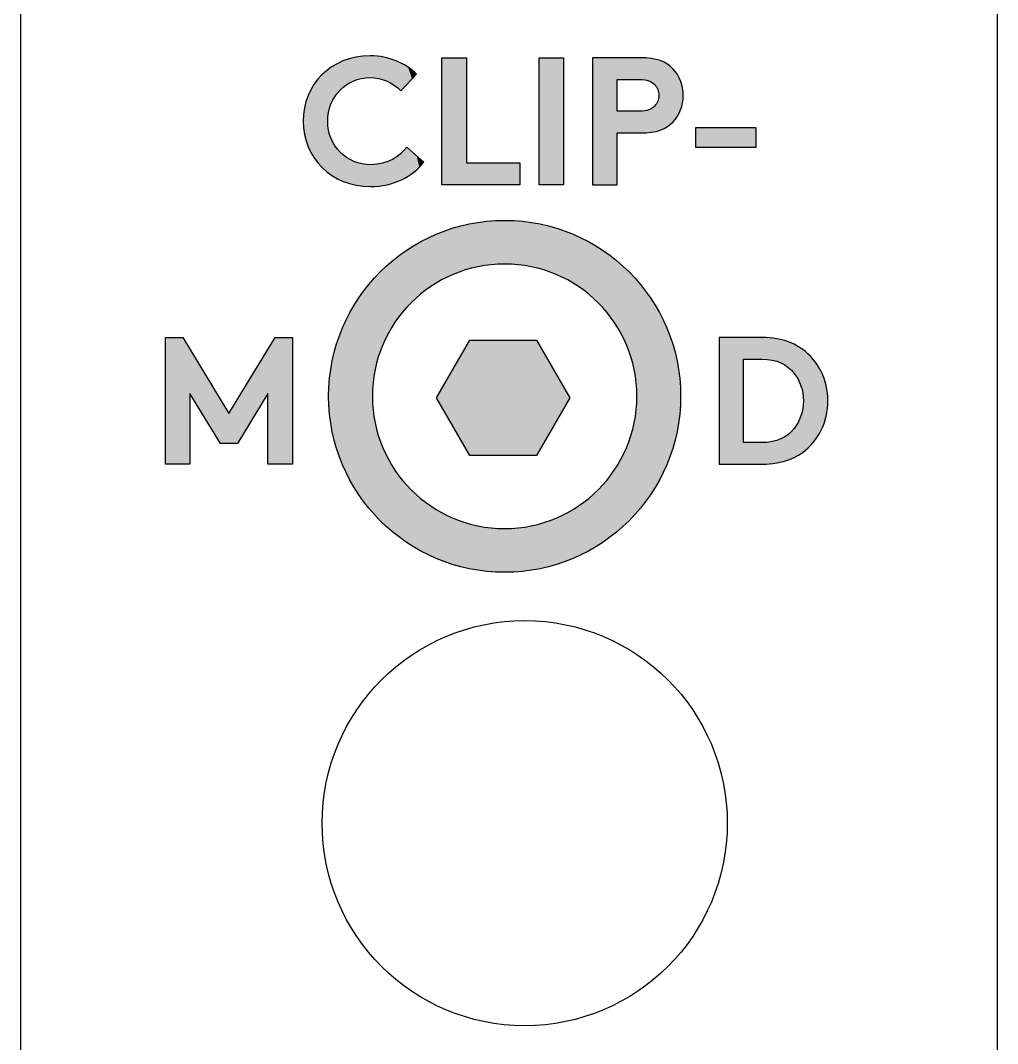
# Model space of a CAD drawing. Extents: x 5 to 21, y -131 to -3.
# Drawn here: x 4.91 to 20.11, y -83.45 to -67.53 of the extents above; entities that cross this region are included whole.
import ezdxf

# ---------------------------------------------------------------- set-up
doc = ezdxf.new("R2010")
doc.units = 0
doc.layers.add('CUT', color=7, linetype='CONTINUOUS')
doc.layers.add('GRAPHICS', color=7, linetype='CONTINUOUS')

# ---------------------------------------------------------------- blocks, each defined once
blk = doc.blocks.new('BLOCK_6')
at = {"layer": 'CUT'}
blk.add_open_spline([(12.751, -83.169), (14.491, -83.169), (15.902, -81.758), (15.902, -80.018), (15.902, -78.278), (14.491, -76.867), (12.751, -76.867), (11.011, -76.867), (9.6, -78.278), (9.6, -80.018), (9.6, -81.758), (11.011, -83.169), (12.751, -83.169)], degree=3, knots=[0, 0, 0, 0, 1, 1, 1, 2, 2, 2, 3, 3, 3, 4, 4, 4, 4], dxfattribs=at)
blk = doc.blocks.new('*U54')
at = {"layer": 'GRAPHICS', "color": 7, "extrusion": (0, 0, -1)}
for points in [[(-7.162, -74.436), (-7.162, -72.462), (-7.43, -74.436)], [(-7.43, -74.436), (-7.162, -72.462), (-7.43, -72.462)], [(-7.43, -74.436), (-7.43, -72.462), (-7.543, -74.436)], [(-7.543, -74.436), (-7.43, -72.462), (-7.543, -72.647)], [(-8.868, -74.436), (-8.868, -72.462), (-9.136, -74.436)], [(-9.136, -74.436), (-8.868, -72.462), (-9.136, -72.462)], [(-8.016, -74.112), (-7.543, -72.647), (-8.016, -73.426)], [(-8.755, -73.336), (-8.281, -73.426), (-8.755, -72.647)], [(-8.755, -74.436), (-8.755, -72.647), (-8.868, -74.436)], [(-8.016, -74.112), (-8.016, -73.426), (-8.149, -74.112)], [(-8.149, -74.112), (-8.016, -73.426), (-8.149, -73.644)], [(-8.149, -74.112), (-8.149, -73.644), (-8.281, -74.112)]]:
    blk.add_solid(points, dxfattribs=at)
at = {"layer": 'GRAPHICS', "color": 7}
for points in [[(8.868, -74.436), (8.755, -72.647), (8.868, -72.462)], [(7.543, -73.336), (7.543, -72.647), (8.016, -74.112)], [(8.281, -74.112), (8.281, -73.426), (8.755, -73.336)], [(8.281, -74.112), (8.149, -73.644), (8.281, -73.426)]]:
    blk.add_solid(points, dxfattribs=at)
blk = doc.blocks.new('BLOCK_17')
at = {"layer": 'GRAPHICS'}
blk.add_lwpolyline([(8.149, -73.644), (8.868, -72.462), (9.136, -72.462), (9.136, -74.436), (8.755, -74.436), (8.755, -73.336), (8.281, -74.112), (8.016, -74.112), (7.543, -73.336), (7.543, -74.436), (7.162, -74.436), (7.162, -72.462), (7.43, -72.462), (8.149, -73.644)], dxfattribs=at)
at = {"layer": 'GRAPHICS', "color": 7}
blk.add_blockref('*U54', (0, 0), dxfattribs=at)
blk = doc.blocks.new('*U55')
at = {"layer": 'GRAPHICS', "color": 7, "extrusion": (0, 0, -1)}
for points in [[(-15.775, -74.436), (-15.775, -72.462), (-16.156, -74.436)], [(-16.156, -74.436), (-15.775, -72.462), (-16.156, -72.462)], [(-16.156, -72.801), (-16.156, -72.462), (-16.395, -72.801)], [(-16.395, -72.801), (-16.156, -72.462), (-16.395, -72.462)], [(-16.395, -72.801), (-16.395, -72.462), (-16.438, -72.801)], [(-16.438, -72.801), (-16.395, -72.462), (-16.438, -72.464)], [(-16.522, -72.804), (-16.438, -72.464), (-16.522, -72.469)], [(-16.6, -72.815), (-16.522, -72.469), (-16.6, -72.474)], [(-16.611, -72.818), (-16.6, -72.474), (-16.611, -72.474)], [(-16.671, -72.834), (-16.611, -72.474), (-16.671, -72.486)], [(-16.737, -72.859), (-16.671, -72.486), (-16.737, -72.499)], [(-16.792, -72.888), (-16.737, -72.499), (-16.792, -72.511)], [(-16.796, -72.89), (-16.792, -72.511), (-16.796, -72.512)], [(-16.85, -72.928), (-16.796, -72.512), (-16.85, -72.533)], [(-16.899, -72.971), (-16.85, -72.533), (-16.899, -72.551)], [(-16.942, -73.021), (-16.899, -72.551), (-16.942, -72.568)], [(-16.945, -73.025), (-16.942, -72.568), (-16.945, -72.569)], [(-17.003, -73.112), (-16.945, -72.569), (-17.003, -72.604)], [(-17.048, -73.216), (-17.003, -72.604), (-17.048, -72.632)], [(-17.075, -73.323), (-17.048, -72.632), (-17.075, -72.648)], [(-17.077, -73.329), (-17.075, -72.648), (-17.077, -72.649)], [(-17.086, -73.449), (-17.077, -72.649), (-17.086, -72.658)], [(-17.086, -74.241), (-17.086, -72.658), (-17.162, -74.177)], [(-17.162, -74.177), (-17.086, -72.658), (-17.162, -72.721)], [(-17.162, -74.177), (-17.162, -72.721), (-17.239, -74.095)], [(-17.239, -74.095), (-17.162, -72.721), (-17.239, -72.803)], [(-17.239, -74.095), (-17.239, -72.803), (-17.306, -74.004)], [(-17.306, -74.004), (-17.239, -72.803), (-17.306, -72.895)], [(-17.306, -74.004), (-17.306, -72.895), (-17.362, -73.905)], [(-17.362, -73.905), (-17.306, -72.895), (-17.362, -72.994)], [(-17.362, -73.905), (-17.362, -72.994), (-17.407, -73.799)], [(-17.407, -73.799), (-17.362, -72.994), (-17.407, -73.1)], [(-17.407, -73.799), (-17.407, -73.1), (-17.44, -73.687)], [(-17.44, -73.687), (-17.407, -73.1), (-17.44, -73.211)], [(-17.44, -73.687), (-17.44, -73.211), (-17.46, -73.57)], [(-17.46, -73.57), (-17.44, -73.211), (-17.46, -73.328)], [(-17.46, -73.57), (-17.46, -73.328), (-17.467, -73.449)], [(-17.048, -74.267), (-17.048, -73.683), (-17.075, -74.25)], [(-17.075, -74.25), (-17.075, -73.575), (-17.077, -74.249)], [(-17.077, -74.249), (-17.077, -73.569), (-17.086, -74.241)], [(-17.003, -74.294), (-17.003, -73.786), (-17.048, -74.267)], [(-16.85, -74.366), (-16.85, -73.971), (-16.899, -74.347)], [(-16.899, -74.347), (-16.899, -73.927), (-16.942, -74.33)], [(-16.942, -74.33), (-16.942, -73.878), (-16.945, -74.329)], [(-16.945, -74.329), (-16.945, -73.874), (-17.003, -74.294)], [(-16.156, -74.436), (-16.156, -74.098), (-16.395, -74.436)], [(-16.395, -74.436), (-16.156, -74.098), (-16.395, -74.098)], [(-16.395, -74.436), (-16.395, -74.098), (-16.438, -74.434)], [(-16.438, -74.434), (-16.395, -74.098), (-16.438, -74.098)], [(-16.438, -74.434), (-16.438, -74.098), (-16.522, -74.429)], [(-16.522, -74.429), (-16.522, -74.094), (-16.6, -74.425)], [(-16.6, -74.425), (-16.6, -74.083), (-16.611, -74.424)], [(-16.611, -74.424), (-16.611, -74.08), (-16.671, -74.412)], [(-16.671, -74.412), (-16.671, -74.065), (-16.737, -74.399)], [(-16.737, -74.399), (-16.737, -74.04), (-16.792, -74.388)], [(-16.792, -74.388), (-16.792, -74.01), (-16.796, -74.386)], [(-16.796, -74.386), (-16.796, -74.008), (-16.85, -74.366)]]:
    blk.add_solid(points, dxfattribs=at)
at = {"layer": 'GRAPHICS', "color": 7}
for points in [[(16.438, -72.801), (16.438, -72.464), (16.522, -72.804)], [(16.522, -72.804), (16.522, -72.469), (16.6, -72.815)], [(16.6, -72.815), (16.6, -72.474), (16.611, -72.818)], [(16.611, -72.818), (16.611, -72.474), (16.671, -72.834)], [(16.671, -72.834), (16.671, -72.486), (16.737, -72.859)], [(16.737, -72.859), (16.737, -72.499), (16.792, -72.888)], [(16.792, -72.888), (16.792, -72.511), (16.796, -72.89)], [(16.796, -72.89), (16.796, -72.512), (16.85, -72.928)], [(16.85, -72.928), (16.85, -72.533), (16.899, -72.971)], [(16.899, -72.971), (16.899, -72.551), (16.942, -73.021)], [(16.942, -73.021), (16.942, -72.568), (16.945, -73.025)], [(16.945, -73.025), (16.945, -72.569), (17.003, -73.112)], [(17.003, -73.112), (17.003, -72.604), (17.048, -73.216)], [(17.048, -73.216), (17.048, -72.632), (17.075, -73.323)], [(17.075, -73.323), (17.075, -72.648), (17.077, -73.329)], [(17.077, -73.329), (17.077, -72.649), (17.086, -73.449)], [(17.086, -74.241), (17.077, -73.569), (17.086, -73.449)], [(17.048, -74.267), (17.003, -73.786), (17.048, -73.683)], [(17.075, -74.25), (17.048, -73.683), (17.075, -73.575)], [(17.077, -74.249), (17.075, -73.575), (17.077, -73.569)], [(17.003, -74.294), (16.945, -73.874), (17.003, -73.786)], [(16.85, -74.366), (16.796, -74.008), (16.85, -73.971)], [(16.899, -74.347), (16.85, -73.971), (16.899, -73.927)], [(16.942, -74.33), (16.899, -73.927), (16.942, -73.878)], [(16.945, -74.329), (16.942, -73.878), (16.945, -73.874)], [(16.522, -74.429), (16.438, -74.098), (16.522, -74.094)], [(16.6, -74.425), (16.522, -74.094), (16.6, -74.083)], [(16.611, -74.424), (16.6, -74.083), (16.611, -74.08)], [(16.671, -74.412), (16.611, -74.08), (16.671, -74.065)], [(16.737, -74.399), (16.671, -74.065), (16.737, -74.04)], [(16.792, -74.388), (16.737, -74.04), (16.792, -74.01)], [(16.796, -74.386), (16.792, -74.01), (16.796, -74.008)]]:
    blk.add_solid(points, dxfattribs=at)
blk = doc.blocks.new('BLOCK_18')
at = {"layer": 'GRAPHICS'}
for points in [[(16.395, -72.462), (16.708, -72.462), (16.914, -72.53), (17.075, -72.648), (17.318, -72.829), (17.467, -73.122), (17.467, -73.449), (17.467, -73.776), (17.318, -74.07), (17.075, -74.25), (16.914, -74.369), (16.708, -74.436), (16.395, -74.436), (16.395, -74.436), (15.775, -74.436), (15.775, -74.436), (15.775, -74.436), (15.775, -72.462), (15.775, -72.462), (15.775, -72.462), (16.395, -72.462), (16.395, -72.462)], [(16.942, -73.021), (16.833, -72.882), (16.672, -72.801), (16.438, -72.801), (16.438, -72.801), (16.156, -72.801), (16.156, -72.801), (16.156, -72.801), (16.156, -74.098), (16.156, -74.098), (16.156, -74.098), (16.438, -74.098), (16.438, -74.098), (16.672, -74.098), (16.833, -74.016), (16.942, -73.878), (17.033, -73.765), (17.086, -73.613), (17.086, -73.449), (17.086, -73.286), (17.033, -73.133), (16.942, -73.021)]]:
    blk.add_open_spline(points, degree=3, knots=[0, 0, 0, 0, 1, 1, 1, 2, 2, 2, 3, 3, 3, 4, 4, 4, 5, 5, 5, 6, 6, 6, 7, 7, 7, 7], dxfattribs=at)
at = {"layer": 'GRAPHICS', "color": 7}
blk.add_blockref('*U55', (0, 0), dxfattribs=at)
blk = doc.blocks.new('*U86')
at = {"layer": 'GRAPHICS', "color": 7}
for points in [[(10.094, -68.471), (10.082, -68.114), (10.094, -68.111)], [(10.125, -68.461), (10.094, -68.111), (10.125, -68.103)], [(10.13, -68.459), (10.125, -68.103), (10.13, -68.103)], [(10.207, -68.435), (10.13, -68.103), (10.207, -68.092)], [(10.222, -68.434), (10.207, -68.092), (10.222, -68.09)], [(10.233, -68.433), (10.222, -68.09), (10.233, -68.088)], [(10.239, -68.432), (10.233, -68.088), (10.239, -68.088)], [(10.343, -68.421), (10.239, -68.088), (10.343, -68.083)], [(10.343, -68.421), (10.343, -68.083), (10.346, -68.422)], [(10.346, -68.422), (10.343, -68.083), (10.346, -68.083)], [(10.346, -68.422), (10.346, -68.083), (10.352, -68.422)], [(10.352, -68.422), (10.352, -68.083), (10.36, -68.423)], [(10.36, -68.423), (10.36, -68.084), (10.453, -68.433)], [(10.453, -68.433), (10.453, -68.088), (10.454, -68.433)], [(10.454, -68.433), (10.454, -68.088), (10.484, -68.437)], [(10.484, -68.437), (10.484, -68.092), (10.484, -68.437)], [(10.484, -68.437), (10.484, -68.092), (10.54, -68.455)], [(10.54, -68.455), (10.54, -68.1), (10.558, -68.461)], [(10.558, -68.461), (10.558, -68.103), (10.609, -68.478)], [(9.736, -68.834), (9.699, -68.289), (9.736, -68.263)], [(9.738, -68.831), (9.736, -68.263), (9.738, -68.261)], [(9.747, -68.814), (9.738, -68.261), (9.747, -68.255)], [(9.75, -68.806), (9.747, -68.255), (9.75, -68.253)], [(9.795, -68.719), (9.75, -68.253), (9.795, -68.226)], [(9.799, -68.714), (9.795, -68.226), (9.799, -68.224)], [(9.832, -68.672), (9.799, -68.224), (9.832, -68.204)], [(9.837, -68.667), (9.832, -68.204), (9.837, -68.202)], [(9.874, -68.619), (9.837, -68.202), (9.874, -68.185)], [(9.88, -68.614), (9.874, -68.185), (9.88, -68.182)], [(9.924, -68.576), (9.88, -68.182), (9.924, -68.162)], [(9.929, -68.572), (9.924, -68.162), (9.929, -68.16)], [(9.97, -68.537), (9.929, -68.16), (9.97, -68.146)], [(9.98, -68.532), (9.97, -68.146), (9.98, -68.143)], [(10.022, -68.508), (9.98, -68.143), (10.022, -68.128)], [(10.027, -68.505), (10.022, -68.128), (10.027, -68.127)], [(10.082, -68.475), (10.027, -68.127), (10.082, -68.114)], [(10.609, -68.478), (10.609, -68.115), (10.612, -68.479)], [(10.612, -68.479), (10.612, -68.116), (10.619, -68.483)], [(10.619, -68.483), (10.619, -68.118), (10.657, -68.504)], [(10.657, -68.504), (10.657, -68.127), (10.692, -68.524)], [(10.692, -68.524), (10.692, -68.139), (10.725, -68.543)], [(10.725, -68.543), (10.725, -68.151), (10.727, -68.544)], [(10.727, -68.544), (10.727, -68.151), (10.751, -68.564)], [(10.751, -68.564), (10.751, -68.159), (10.759, -68.571)], [(10.759, -68.571), (10.759, -68.163), (10.819, -68.621)], [(10.819, -68.621), (10.819, -68.191), (10.823, -68.625)], [(9.595, -69.816), (9.532, -68.447), (9.595, -68.378)], [(9.598, -69.819), (9.595, -68.378), (9.598, -68.376)], [(9.595, -69.816), (9.595, -68.378), (9.598, -69.819)], [(9.667, -69.881), (9.598, -68.376), (9.667, -68.313)], [(9.598, -69.819), (9.598, -68.376), (9.667, -69.881)], [(9.671, -69.884), (9.667, -68.313), (9.671, -68.31)], [(9.667, -69.881), (9.667, -68.313), (9.671, -69.884)], [(9.686, -69.895), (9.671, -68.31), (9.686, -68.299)], [(9.671, -69.884), (9.671, -68.31), (9.686, -69.895)], [(9.699, -68.962), (9.686, -68.299), (9.699, -68.29)], [(9.699, -68.96), (9.699, -68.29), (9.699, -68.289)], [(9.472, -69.666), (9.424, -68.609), (9.472, -68.528)], [(9.474, -69.669), (9.472, -68.528), (9.474, -68.526)], [(9.472, -69.666), (9.472, -68.528), (9.474, -69.669)], [(9.53, -69.744), (9.474, -68.526), (9.53, -68.45)], [(9.474, -69.669), (9.474, -68.526), (9.53, -69.744)], [(9.532, -69.747), (9.53, -68.45), (9.532, -68.447)], [(9.53, -69.744), (9.53, -68.45), (9.532, -69.747)], [(9.532, -69.747), (9.532, -68.447), (9.595, -69.816)], [(9.381, -69.494), (9.349, -68.793), (9.381, -68.701)], [(9.382, -69.496), (9.381, -68.701), (9.382, -68.699)], [(9.381, -69.494), (9.381, -68.701), (9.382, -69.496)], [(9.423, -69.582), (9.382, -68.699), (9.423, -68.612)], [(9.382, -69.496), (9.382, -68.699), (9.423, -69.582)], [(9.424, -69.585), (9.423, -68.612), (9.424, -68.609)], [(9.423, -69.582), (9.423, -68.612), (9.424, -69.585)], [(9.424, -69.585), (9.424, -68.609), (9.472, -69.666)], [(9.325, -69.303), (9.31, -68.993), (9.325, -68.892)], [(9.349, -69.401), (9.325, -68.891), (9.349, -68.794)], [(9.325, -69.305), (9.325, -68.892), (9.325, -68.891)], [(9.325, -69.305), (9.325, -68.891), (9.349, -69.401)], [(9.325, -69.303), (9.325, -68.892), (9.325, -69.305)], [(9.349, -69.403), (9.349, -68.794), (9.349, -68.793)], [(9.349, -69.403), (9.349, -68.793), (9.381, -69.494)], [(9.349, -69.401), (9.349, -68.794), (9.349, -69.403)], [(9.31, -69.202), (9.305, -69.098), (9.31, -68.994)], [(9.31, -69.203), (9.31, -68.994), (9.31, -68.993)], [(9.31, -69.203), (9.31, -68.993), (9.325, -69.303)], [(9.31, -69.202), (9.31, -68.994), (9.31, -69.203)], [(9.686, -69.895), (9.686, -69.098), (9.699, -69.905)], [(9.699, -69.905), (9.699, -69.232), (9.699, -69.905)], [(9.699, -69.905), (9.699, -69.238), (9.736, -69.932)], [(9.736, -69.932), (9.736, -69.36), (9.738, -69.933)], [(9.738, -69.933), (9.738, -69.366), (9.747, -69.939)], [(9.747, -69.939), (9.747, -69.382), (9.75, -69.942)], [(9.75, -69.942), (9.75, -69.39), (9.795, -69.968)], [(9.795, -69.968), (9.795, -69.474), (9.799, -69.971)], [(9.799, -69.971), (9.799, -69.481), (9.832, -69.99)], [(9.832, -69.99), (9.832, -69.522), (9.837, -69.993)], [(9.837, -69.993), (9.837, -69.527), (9.874, -70.01)], [(10.919, -69.963), (10.839, -69.586), (10.919, -69.502)], [(9.874, -70.01), (9.874, -69.573), (9.88, -70.013)], [(9.88, -70.013), (9.88, -69.581), (9.924, -70.033)], [(9.924, -70.033), (9.924, -69.617), (9.929, -70.035)], [(9.929, -70.035), (9.929, -69.621), (9.97, -70.049)], [(9.97, -70.049), (9.97, -69.655), (9.98, -70.052)], [(9.98, -70.052), (9.98, -69.662), (10.022, -70.067)], [(10.022, -70.067), (10.022, -69.685), (10.027, -70.069)], [(10.027, -70.069), (10.027, -69.688), (10.082, -70.082)], [(10.692, -70.063), (10.657, -69.711), (10.692, -69.695)], [(10.725, -70.053), (10.692, -69.695), (10.725, -69.675)], [(10.727, -70.053), (10.725, -69.675), (10.727, -69.674)], [(10.751, -70.043), (10.727, -69.674), (10.751, -69.659)], [(10.759, -70.04), (10.751, -69.659), (10.759, -69.654)], [(10.819, -70.016), (10.759, -69.654), (10.819, -69.608)], [(10.823, -70.014), (10.819, -69.608), (10.823, -69.603)], [(10.836, -70.008), (10.823, -69.603), (10.836, -69.589)], [(10.839, -70.007), (10.836, -69.589), (10.839, -69.586)], [(10.082, -70.082), (10.082, -69.717), (10.094, -70.085)], [(10.094, -70.085), (10.094, -69.724), (10.125, -70.092)], [(10.125, -70.092), (10.125, -69.733), (10.13, -70.094)], [(10.13, -70.094), (10.13, -69.734), (10.207, -70.104)], [(10.207, -70.104), (10.207, -69.758), (10.222, -70.106)], [(10.222, -70.106), (10.222, -69.762), (10.233, -70.108)], [(10.233, -70.108), (10.233, -69.763), (10.239, -70.109)], [(10.239, -70.109), (10.239, -69.764), (10.343, -70.114)], [(10.343, -70.114), (10.343, -69.774), (10.346, -70.114)], [(10.346, -70.114), (10.346, -69.774), (10.352, -70.114)], [(10.453, -70.108), (10.36, -69.775), (10.453, -69.77)], [(10.454, -70.108), (10.453, -69.77), (10.454, -69.77)], [(10.484, -70.107), (10.454, -69.77), (10.484, -69.764)], [(10.54, -70.098), (10.484, -69.764), (10.54, -69.754)], [(10.484, -70.107), (10.484, -69.764), (10.484, -69.764)], [(10.558, -70.095), (10.54, -69.754), (10.558, -69.748)], [(10.609, -70.086), (10.558, -69.748), (10.609, -69.732)], [(10.612, -70.085), (10.609, -69.732), (10.612, -69.731)], [(10.619, -70.083), (10.612, -69.731), (10.619, -69.728)], [(10.657, -70.073), (10.619, -69.728), (10.657, -69.711)]]:
    blk.add_solid(points, dxfattribs=at)
at = {"layer": 'GRAPHICS', "color": 7, "extrusion": (0, 0, -1)}
for points in [[(-10.094, -68.471), (-10.094, -68.111), (-10.125, -68.461)], [(-10.125, -68.461), (-10.125, -68.103), (-10.13, -68.459)], [(-10.13, -68.459), (-10.13, -68.103), (-10.207, -68.435)], [(-10.207, -68.435), (-10.207, -68.092), (-10.222, -68.434)], [(-10.222, -68.434), (-10.222, -68.09), (-10.233, -68.433)], [(-10.233, -68.433), (-10.233, -68.088), (-10.239, -68.432)], [(-10.239, -68.432), (-10.239, -68.088), (-10.343, -68.421)], [(-10.352, -68.422), (-10.346, -68.083), (-10.352, -68.083)], [(-10.36, -68.423), (-10.352, -68.083), (-10.36, -68.084)], [(-10.453, -68.433), (-10.36, -68.084), (-10.453, -68.088)], [(-10.454, -68.433), (-10.453, -68.088), (-10.454, -68.088)], [(-10.484, -68.437), (-10.454, -68.088), (-10.484, -68.092)], [(-10.484, -68.437), (-10.484, -68.092), (-10.484, -68.092)], [(-10.54, -68.455), (-10.484, -68.092), (-10.54, -68.1)], [(-10.558, -68.461), (-10.54, -68.1), (-10.558, -68.103)], [(-10.609, -68.478), (-10.558, -68.103), (-10.609, -68.115)], [(-9.736, -68.834), (-9.736, -68.263), (-9.738, -68.831)], [(-9.738, -68.831), (-9.738, -68.261), (-9.747, -68.814)], [(-9.747, -68.814), (-9.747, -68.255), (-9.75, -68.806)], [(-9.75, -68.806), (-9.75, -68.253), (-9.795, -68.719)], [(-9.795, -68.719), (-9.795, -68.226), (-9.799, -68.714)], [(-9.799, -68.714), (-9.799, -68.224), (-9.832, -68.672)], [(-9.832, -68.672), (-9.832, -68.204), (-9.837, -68.667)], [(-9.837, -68.667), (-9.837, -68.202), (-9.874, -68.619)], [(-9.874, -68.619), (-9.874, -68.185), (-9.88, -68.614)], [(-9.88, -68.614), (-9.88, -68.182), (-9.924, -68.576)], [(-9.924, -68.576), (-9.924, -68.162), (-9.929, -68.572)], [(-9.929, -68.572), (-9.929, -68.16), (-9.97, -68.537)], [(-9.97, -68.537), (-9.97, -68.146), (-9.98, -68.532)], [(-9.98, -68.532), (-9.98, -68.143), (-10.022, -68.508)], [(-10.022, -68.508), (-10.022, -68.128), (-10.027, -68.505)], [(-10.027, -68.505), (-10.027, -68.127), (-10.082, -68.475)], [(-10.082, -68.475), (-10.082, -68.114), (-10.094, -68.471)], [(-10.612, -68.479), (-10.609, -68.115), (-10.612, -68.116)], [(-10.619, -68.483), (-10.612, -68.116), (-10.619, -68.118)], [(-10.657, -68.504), (-10.619, -68.118), (-10.657, -68.127)], [(-10.692, -68.524), (-10.657, -68.127), (-10.692, -68.139)], [(-10.725, -68.543), (-10.692, -68.139), (-10.725, -68.151)], [(-10.727, -68.544), (-10.725, -68.151), (-10.727, -68.151)], [(-10.751, -68.564), (-10.727, -68.151), (-10.751, -68.159)], [(-10.759, -68.571), (-10.751, -68.159), (-10.759, -68.163)], [(-10.819, -68.621), (-10.759, -68.163), (-10.819, -68.191)], [(-10.823, -68.625), (-10.819, -68.191), (-10.823, -68.193)], [(-10.823, -68.625), (-10.823, -68.193), (-10.836, -68.61)], [(-10.836, -68.61), (-10.823, -68.193), (-10.836, -68.199)], [(-10.836, -68.61), (-10.836, -68.199), (-10.839, -68.607)], [(-10.839, -68.607), (-10.836, -68.199), (-10.839, -68.2)], [(-10.839, -68.607), (-10.839, -68.2), (-10.919, -68.523)], [(-10.919, -68.523), (-10.839, -68.2), (-10.919, -68.247)], [(-10.919, -68.523), (-10.919, -68.247), (-10.922, -68.52)], [(-10.922, -68.52), (-10.919, -68.247), (-10.922, -68.248)], [(-10.922, -68.52), (-10.922, -68.248), (-10.937, -68.504)], [(-10.937, -68.504), (-10.922, -68.248), (-10.937, -68.259)], [(-10.937, -68.504), (-10.937, -68.259), (-10.998, -68.439)], [(-10.998, -68.439), (-10.937, -68.259), (-10.998, -68.303)], [(-9.686, -69.098), (-9.686, -68.299), (-9.699, -68.962)], [(-9.699, -68.96), (-9.699, -68.289), (-9.736, -68.834)], [(-9.699, -68.962), (-9.699, -68.29), (-9.699, -68.96)], [(-10.998, -68.439), (-10.998, -68.303), (-11.028, -68.407)], [(-11.028, -68.407), (-10.998, -68.303), (-11.028, -68.33)], [(-11.028, -68.407), (-11.028, -68.33), (-11.068, -68.365)], [(-9.699, -69.905), (-9.686, -69.098), (-9.699, -69.232)], [(-9.699, -69.905), (-9.699, -69.232), (-9.699, -69.238)], [(-9.736, -69.932), (-9.699, -69.238), (-9.736, -69.36)], [(-9.738, -69.933), (-9.736, -69.36), (-9.738, -69.366)], [(-9.747, -69.939), (-9.738, -69.366), (-9.747, -69.382)], [(-9.75, -69.942), (-9.747, -69.382), (-9.75, -69.39)], [(-9.795, -69.968), (-9.75, -69.39), (-9.795, -69.474)], [(-9.799, -69.971), (-9.795, -69.474), (-9.799, -69.481)], [(-9.832, -69.99), (-9.799, -69.481), (-9.832, -69.522)], [(-9.837, -69.993), (-9.832, -69.522), (-9.837, -69.527)], [(-9.874, -70.01), (-9.837, -69.527), (-9.874, -69.573)], [(-10.919, -69.963), (-10.919, -69.502), (-10.922, -69.962)], [(-10.922, -69.962), (-10.919, -69.502), (-10.922, -69.504)], [(-10.922, -69.962), (-10.922, -69.504), (-10.937, -69.953)], [(-10.937, -69.953), (-10.922, -69.504), (-10.937, -69.518)], [(-10.937, -69.953), (-10.937, -69.518), (-10.998, -69.91)], [(-10.998, -69.91), (-10.937, -69.518), (-10.998, -69.573)], [(-9.88, -70.013), (-9.874, -69.573), (-9.88, -69.581)], [(-9.924, -70.033), (-9.88, -69.581), (-9.924, -69.617)], [(-9.929, -70.035), (-9.924, -69.617), (-9.929, -69.621)], [(-9.97, -70.049), (-9.929, -69.621), (-9.97, -69.655)], [(-9.98, -70.052), (-9.97, -69.655), (-9.98, -69.662)], [(-10.022, -70.067), (-9.98, -69.662), (-10.022, -69.685)], [(-10.027, -70.069), (-10.022, -69.685), (-10.027, -69.688)], [(-10.082, -70.082), (-10.027, -69.688), (-10.082, -69.717)], [(-10.692, -70.063), (-10.692, -69.695), (-10.725, -70.053)], [(-10.725, -70.053), (-10.725, -69.675), (-10.727, -70.053)], [(-10.727, -70.053), (-10.727, -69.674), (-10.751, -70.043)], [(-10.751, -70.043), (-10.751, -69.659), (-10.759, -70.04)], [(-10.759, -70.04), (-10.759, -69.654), (-10.819, -70.016)], [(-10.819, -70.016), (-10.819, -69.608), (-10.823, -70.014)], [(-10.823, -70.014), (-10.823, -69.603), (-10.836, -70.008)], [(-10.836, -70.008), (-10.836, -69.589), (-10.839, -70.007)], [(-10.839, -70.007), (-10.839, -69.586), (-10.919, -69.963)], [(-10.998, -69.91), (-10.998, -69.573), (-11.028, -69.889)], [(-11.028, -69.889), (-10.998, -69.573), (-11.028, -69.6)], [(-11.028, -69.889), (-11.028, -69.6), (-11.068, -69.853)], [(-11.068, -69.853), (-11.028, -69.6), (-11.068, -69.635)], [(-11.068, -69.853), (-11.068, -69.635), (-11.11, -69.816)], [(-11.11, -69.816), (-11.068, -69.635), (-11.11, -69.672)], [(-11.11, -69.816), (-11.11, -69.672), (-11.181, -69.736)], [(-10.094, -70.085), (-10.082, -69.717), (-10.094, -69.724)], [(-10.125, -70.092), (-10.094, -69.724), (-10.125, -69.733)], [(-10.13, -70.094), (-10.125, -69.733), (-10.13, -69.734)], [(-10.207, -70.104), (-10.13, -69.734), (-10.207, -69.758)], [(-10.222, -70.106), (-10.207, -69.758), (-10.222, -69.762)], [(-10.233, -70.108), (-10.222, -69.762), (-10.233, -69.763)], [(-10.239, -70.109), (-10.233, -69.763), (-10.239, -69.764)], [(-10.343, -70.114), (-10.239, -69.764), (-10.343, -69.774)], [(-10.346, -70.114), (-10.343, -69.774), (-10.346, -69.774)], [(-10.352, -70.114), (-10.346, -69.774), (-10.352, -69.775)], [(-10.352, -70.114), (-10.352, -69.775), (-10.36, -70.113)], [(-10.36, -70.113), (-10.352, -69.775), (-10.36, -69.775)], [(-10.36, -70.113), (-10.36, -69.775), (-10.453, -70.108)], [(-10.453, -70.108), (-10.453, -69.77), (-10.454, -70.108)], [(-10.454, -70.108), (-10.454, -69.77), (-10.484, -70.107)], [(-10.484, -70.107), (-10.484, -69.764), (-10.484, -70.107)], [(-10.484, -70.107), (-10.484, -69.764), (-10.54, -70.098)], [(-10.54, -70.098), (-10.54, -69.754), (-10.558, -70.095)], [(-10.558, -70.095), (-10.558, -69.748), (-10.609, -70.086)], [(-10.609, -70.086), (-10.609, -69.732), (-10.612, -70.085)], [(-10.612, -70.085), (-10.612, -69.731), (-10.619, -70.083)], [(-10.619, -70.083), (-10.619, -69.728), (-10.657, -70.073)], [(-10.657, -70.073), (-10.657, -69.711), (-10.692, -70.063)]]:
    blk.add_solid(points, dxfattribs=at)
blk = doc.blocks.new('*U87')
at = {"layer": 'GRAPHICS', "color": 7, "extrusion": (0, 0, -1)}
for points in [[(-11.464, -70.086), (-11.464, -68.111), (-11.845, -70.086)], [(-11.845, -70.086), (-11.464, -68.111), (-11.845, -68.111)]]:
    blk.add_solid(points, dxfattribs=at)
at = {"layer": 'GRAPHICS', "color": 7}
for points in [[(11.845, -70.086), (11.845, -69.747), (12.677, -70.086)], [(12.677, -70.086), (11.845, -69.747), (12.677, -69.747)]]:
    blk.add_solid(points, dxfattribs=at)
blk = doc.blocks.new('*U88')
at = {"layer": 'GRAPHICS', "color": 7, "extrusion": (0, 0, -1)}
for points in [[(-12.974, -70.086), (-12.974, -68.111), (-13.355, -70.086)], [(-13.355, -70.086), (-12.974, -68.111), (-13.355, -68.111)]]:
    blk.add_solid(points, dxfattribs=at)
blk = doc.blocks.new('*U89')
at = {"layer": 'GRAPHICS', "color": 7, "extrusion": (0, 0, -1)}
for points in [[(-13.806, -70.086), (-13.806, -68.111), (-14.187, -70.086)], [(-14.187, -70.086), (-13.806, -68.111), (-14.187, -68.111)], [(-14.548, -68.45), (-14.531, -68.111), (-14.548, -68.111)], [(-14.577, -68.451), (-14.548, -68.111), (-14.577, -68.113)], [(-14.617, -68.455), (-14.577, -68.113), (-14.617, -68.116)], [(-14.652, -68.462), (-14.617, -68.116), (-14.652, -68.118)], [(-14.683, -68.471), (-14.652, -68.118), (-14.683, -68.12)], [(-14.71, -68.483), (-14.683, -68.12), (-14.71, -68.122)], [(-14.72, -68.489), (-14.71, -68.122), (-14.72, -68.123)], [(-14.72, -68.489), (-14.72, -68.123), (-14.72, -68.123)], [(-14.733, -68.496), (-14.72, -68.123), (-14.733, -68.126)], [(-14.753, -68.511), (-14.733, -68.126), (-14.753, -68.131)], [(-14.771, -68.529), (-14.753, -68.131), (-14.771, -68.135)], [(-14.799, -68.565), (-14.771, -68.135), (-14.799, -68.142)], [(-14.819, -68.606), (-14.799, -68.142), (-14.819, -68.147)], [(-14.832, -68.65), (-14.819, -68.147), (-14.832, -68.15)], [(-14.836, -68.698), (-14.832, -68.15), (-14.836, -68.151)], [(-14.836, -69.242), (-14.836, -68.151), (-14.859, -69.237)], [(-14.859, -69.237), (-14.836, -68.151), (-14.859, -68.157)], [(-14.859, -69.237), (-14.859, -68.157), (-14.86, -69.237)], [(-14.86, -69.237), (-14.859, -68.157), (-14.86, -68.157)], [(-14.86, -69.237), (-14.86, -68.157), (-14.971, -69.182)], [(-14.971, -69.182), (-14.86, -68.157), (-14.971, -68.212)], [(-14.971, -69.182), (-14.971, -68.212), (-14.972, -69.182)], [(-14.972, -69.182), (-14.971, -68.212), (-14.972, -68.213)], [(-14.972, -69.182), (-14.972, -68.213), (-15.062, -69.107)], [(-15.062, -69.107), (-14.972, -68.213), (-15.062, -68.289)], [(-15.062, -69.107), (-15.062, -68.289), (-15.128, -69.022)], [(-15.128, -69.022), (-15.062, -68.289), (-15.128, -68.374)], [(-15.128, -69.022), (-15.128, -68.374), (-15.176, -68.922)], [(-15.176, -68.922), (-15.128, -68.374), (-15.176, -68.473)], [(-15.176, -68.922), (-15.176, -68.473), (-15.206, -68.813)], [(-15.206, -68.813), (-15.176, -68.473), (-15.206, -68.583)], [(-15.206, -68.813), (-15.206, -68.583), (-15.217, -68.698)], [(-14.832, -69.243), (-14.832, -68.745), (-14.836, -69.242)], [(-14.72, -69.27), (-14.72, -68.904), (-14.72, -69.27)], [(-14.72, -69.27), (-14.72, -68.904), (-14.733, -69.267)], [(-14.733, -69.267), (-14.733, -68.897), (-14.753, -69.262)], [(-14.753, -69.262), (-14.753, -68.881), (-14.771, -69.258)], [(-14.771, -69.258), (-14.771, -68.864), (-14.799, -69.251)], [(-14.799, -69.251), (-14.799, -68.828), (-14.819, -69.246)], [(-14.819, -69.246), (-14.819, -68.789), (-14.832, -69.243)], [(-14.531, -69.282), (-14.531, -68.943), (-14.548, -69.282)], [(-14.548, -69.282), (-14.548, -68.943), (-14.577, -69.28)], [(-14.577, -69.28), (-14.577, -68.942), (-14.617, -69.277)], [(-14.617, -69.277), (-14.617, -68.938), (-14.652, -69.275)], [(-14.652, -69.275), (-14.652, -68.931), (-14.683, -69.273)], [(-14.683, -69.273), (-14.683, -68.922), (-14.71, -69.271)], [(-14.71, -69.271), (-14.71, -68.91), (-14.72, -69.27)]]:
    blk.add_solid(points, dxfattribs=at)
at = {"layer": 'GRAPHICS', "color": 7}
for points in [[(14.187, -68.45), (14.187, -68.111), (14.531, -68.45)], [(14.531, -68.45), (14.187, -68.111), (14.531, -68.111)], [(14.531, -68.45), (14.531, -68.111), (14.548, -68.45)], [(14.548, -68.45), (14.548, -68.111), (14.577, -68.451)], [(14.577, -68.451), (14.577, -68.113), (14.617, -68.455)], [(14.617, -68.455), (14.617, -68.116), (14.652, -68.462)], [(14.652, -68.462), (14.652, -68.118), (14.683, -68.471)], [(14.683, -68.471), (14.683, -68.12), (14.71, -68.483)], [(14.71, -68.483), (14.71, -68.122), (14.72, -68.489)], [(14.72, -68.489), (14.72, -68.123), (14.72, -68.489)], [(14.72, -68.489), (14.72, -68.123), (14.733, -68.496)], [(14.733, -68.496), (14.733, -68.126), (14.753, -68.511)], [(14.753, -68.511), (14.753, -68.131), (14.771, -68.529)], [(14.771, -68.529), (14.771, -68.135), (14.799, -68.565)], [(14.799, -68.565), (14.799, -68.142), (14.819, -68.606)], [(14.819, -68.606), (14.819, -68.147), (14.832, -68.65)], [(14.832, -68.65), (14.832, -68.15), (14.836, -68.698)], [(14.832, -69.243), (14.819, -68.789), (14.832, -68.745)], [(14.836, -69.242), (14.832, -68.745), (14.836, -68.698)], [(14.72, -69.27), (14.71, -68.91), (14.72, -68.904)], [(14.733, -69.267), (14.72, -68.904), (14.733, -68.897)], [(14.72, -69.27), (14.72, -68.904), (14.72, -68.904)], [(14.753, -69.262), (14.733, -68.897), (14.753, -68.881)], [(14.771, -69.258), (14.753, -68.881), (14.771, -68.864)], [(14.799, -69.251), (14.771, -68.864), (14.799, -68.828)], [(14.819, -69.246), (14.799, -68.828), (14.819, -68.789)], [(14.187, -69.282), (14.187, -68.943), (14.531, -69.282)], [(14.531, -69.282), (14.187, -68.943), (14.531, -68.943)], [(14.548, -69.282), (14.531, -68.943), (14.548, -68.943)], [(14.577, -69.28), (14.548, -68.943), (14.577, -68.942)], [(14.617, -69.277), (14.577, -68.942), (14.617, -68.938)], [(14.652, -69.275), (14.617, -68.938), (14.652, -68.931)], [(14.683, -69.273), (14.652, -68.931), (14.683, -68.922)], [(14.71, -69.271), (14.683, -68.922), (14.71, -68.91)]]:
    blk.add_solid(points, dxfattribs=at)
blk = doc.blocks.new('*U90')
at = {"layer": 'GRAPHICS', "color": 7}
for points in [[(15.415, -69.507), (15.415, -69.197), (16.346, -69.507)], [(16.346, -69.507), (15.415, -69.197), (16.346, -69.197)]]:
    blk.add_solid(points, dxfattribs=at)
blk = doc.blocks.new('BLOCK_26')
at = {"layer": 'GRAPHICS'}
for points in [[(11.464, -68.111), (11.845, -68.111), (11.845, -69.747), (12.677, -69.747), (12.677, -70.086), (11.464, -70.086), (11.464, -68.111)], [(12.974, -68.111), (13.355, -68.111), (13.355, -70.086), (12.974, -70.086), (12.974, -68.111)], [(16.346, -69.197), (16.346, -69.507), (15.415, -69.507), (15.415, -69.197), (16.346, -69.197)]]:
    blk.add_lwpolyline(points, dxfattribs=at)
for points, knots in [([(9.686, -69.098), (9.686, -69.482), (9.979, -69.775), (10.36, -69.775), (10.617, -69.775), (10.803, -69.651), (10.919, -69.502), (10.919, -69.502), (11.181, -69.736), (11.181, -69.736), (11.006, -69.959), (10.713, -70.114), (10.352, -70.114), (9.737, -70.114), (9.305, -69.665), (9.305, -69.098), (9.305, -68.531), (9.731, -68.083), (10.346, -68.083), (10.639, -68.083), (10.89, -68.193), (11.068, -68.365), (11.068, -68.365), (10.823, -68.625), (10.823, -68.625), (10.704, -68.506), (10.538, -68.421), (10.343, -68.421), (9.968, -68.421), (9.686, -68.723), (9.686, -69.098)], [0, 0, 0, 0, 1, 1, 1, 2, 2, 2, 3, 3, 3, 4, 4, 4, 5, 5, 5, 6, 6, 6, 7, 7, 7, 8, 8, 8, 9, 9, 9, 10, 10, 10, 10]), ([(14.187, -69.282), (14.187, -69.282), (14.187, -70.086), (14.187, -70.086), (14.187, -70.086), (13.806, -70.086), (13.806, -70.086), (13.806, -70.086), (13.806, -68.111), (13.806, -68.111), (13.806, -68.111), (14.548, -68.111), (14.548, -68.111), (14.802, -68.111), (14.952, -68.173), (15.062, -68.289), (15.16, -68.39), (15.217, -68.543), (15.217, -68.698), (15.217, -68.853), (15.16, -69.005), (15.062, -69.107), (14.954, -69.22), (14.802, -69.282), (14.548, -69.282), (14.548, -69.282), (14.187, -69.282), (14.187, -69.282)], [0, 0, 0, 0, 1, 1, 1, 2, 2, 2, 3, 3, 3, 4, 4, 4, 5, 5, 5, 6, 6, 6, 7, 7, 7, 8, 8, 8, 9, 9, 9, 9]), ([(14.531, -68.943), (14.661, -68.943), (14.726, -68.912), (14.771, -68.864), (14.813, -68.819), (14.836, -68.763), (14.836, -68.698), (14.836, -68.633), (14.813, -68.574), (14.771, -68.529), (14.726, -68.481), (14.661, -68.45), (14.531, -68.45), (14.531, -68.45), (14.187, -68.45), (14.187, -68.45), (14.187, -68.45), (14.187, -68.943), (14.187, -68.943), (14.187, -68.943), (14.531, -68.943), (14.531, -68.943)], [0, 0, 0, 0, 1, 1, 1, 2, 2, 2, 3, 3, 3, 4, 4, 4, 5, 5, 5, 6, 6, 6, 7, 7, 7, 7])]:
    blk.add_open_spline(points, degree=3, knots=knots, dxfattribs=at)
at = {"layer": 'GRAPHICS', "color": 7}
for name in ['*U86', '*U87', '*U88', '*U89', '*U90']:
    blk.add_blockref(name, (0, 0), dxfattribs=at)
blk = doc.blocks.new('*U101')
at = {"layer": 'GRAPHICS', "color": 7}
for points in [[(12.159, -71.342), (12.024, -70.675), (12.159, -70.655)], [(12.228, -71.331), (12.159, -70.655), (12.228, -70.651)], [(12.439, -71.32), (12.228, -70.651), (12.439, -70.641)], [(12.439, -71.32), (12.439, -70.641), (12.649, -71.331)], [(12.649, -71.331), (12.649, -70.651), (12.649, -71.331)], [(12.649, -71.331), (12.649, -70.651), (12.719, -71.342)], [(12.719, -71.342), (12.719, -70.655), (12.719, -71.342)], [(12.719, -71.342), (12.719, -70.655), (12.853, -71.362)], [(11.625, -71.488), (11.458, -70.825), (11.625, -70.764)], [(11.638, -71.482), (11.625, -70.764), (11.638, -70.76)], [(11.827, -71.413), (11.638, -70.76), (11.827, -70.712)], [(11.887, -71.397), (11.827, -70.712), (11.887, -70.696)], [(12.024, -71.362), (11.887, -70.696), (12.024, -70.675)], [(12.853, -71.362), (12.853, -70.675), (12.853, -71.362)], [(12.853, -71.362), (12.853, -70.675), (12.991, -71.397)], [(12.991, -71.397), (12.991, -70.696), (12.991, -71.397)], [(12.991, -71.397), (12.991, -70.696), (13.051, -71.413)], [(13.051, -71.413), (13.051, -70.712), (13.051, -71.413)], [(13.051, -71.413), (13.051, -70.712), (13.24, -71.482)], [(13.24, -71.482), (13.24, -70.76), (13.24, -71.482)], [(13.24, -71.482), (13.24, -70.76), (13.253, -71.488)], [(13.253, -71.488), (13.253, -70.764), (13.253, -71.488)], [(13.253, -71.488), (13.253, -70.764), (13.42, -71.569)], [(11.13, -71.79), (10.984, -71.062), (11.13, -70.974)], [(11.134, -71.787), (11.13, -70.974), (11.134, -70.971)], [(11.288, -71.672), (11.134, -70.971), (11.288, -70.897)], [(11.373, -71.62), (11.288, -70.897), (11.373, -70.856)], [(11.458, -71.569), (11.373, -70.856), (11.458, -70.825)], [(13.42, -71.569), (13.42, -70.825), (13.504, -71.62)], [(13.504, -71.62), (13.504, -70.856), (13.504, -71.62)], [(13.504, -71.62), (13.504, -70.856), (13.589, -71.672)], [(13.589, -71.672), (13.589, -70.897), (13.744, -71.787)], [(13.744, -71.787), (13.744, -70.971), (13.744, -71.787)], [(13.744, -71.787), (13.744, -70.971), (13.748, -71.79)], [(13.748, -71.79), (13.748, -70.973), (13.894, -71.923)], [(10.908, -72.006), (10.851, -71.151), (10.908, -71.108)], [(10.984, -71.923), (10.908, -71.108), (10.984, -71.062)], [(13.894, -71.923), (13.894, -71.062), (13.969, -72.006)], [(13.969, -72.006), (13.969, -71.108), (14.026, -72.069)], [(10.698, -72.285), (10.63, -71.327), (10.698, -71.266)], [(10.733, -72.227), (10.698, -71.266), (10.733, -71.239)], [(10.851, -72.069), (10.733, -71.239), (10.851, -71.151)], [(14.026, -72.069), (14.026, -71.151), (14.145, -72.227)], [(14.145, -72.227), (14.145, -71.239), (14.18, -72.285)], [(14.18, -72.285), (14.18, -71.266), (14.248, -72.397)], [(10.503, -72.686), (10.474, -71.475), (10.503, -71.442)], [(10.543, -72.577), (10.503, -71.442), (10.543, -71.406)], [(10.63, -72.397), (10.543, -71.406), (10.63, -71.327)], [(14.248, -72.397), (14.248, -71.327), (14.335, -72.577)], [(14.335, -72.577), (14.335, -71.406), (14.374, -72.686)], [(14.374, -72.686), (14.374, -71.442), (14.404, -72.766)], [(10.381, -75.179), (10.327, -71.637), (10.381, -71.576)], [(10.392, -73.167), (10.381, -71.576), (10.392, -71.565)], [(10.423, -72.963), (10.392, -71.565), (10.423, -71.53)], [(10.474, -72.766), (10.423, -71.53), (10.474, -71.475)], [(14.404, -72.766), (14.404, -71.475), (14.454, -72.963)], [(14.454, -72.963), (14.454, -71.53), (14.486, -73.167)], [(14.486, -73.167), (14.486, -71.565), (14.496, -73.377)], [(10.327, -75.119), (10.169, -71.847), (10.327, -71.637)], [(10.327, -75.119), (10.327, -71.637), (10.381, -75.179)], [(10.169, -74.908), (10.032, -72.073), (10.169, -71.847)], [(10.169, -74.908), (10.169, -71.847), (10.327, -75.119)], [(10.032, -74.682), (9.917, -72.312), (10.032, -72.073)], [(10.032, -74.682), (10.032, -72.073), (10.169, -74.908)], [(9.917, -74.443), (9.824, -72.564), (9.917, -72.312)], [(9.917, -74.443), (9.917, -72.312), (10.032, -74.682)], [(9.824, -74.191), (9.757, -72.826), (9.824, -72.564)], [(9.824, -74.191), (9.824, -72.564), (9.917, -74.443)], [(9.757, -73.929), (9.716, -73.098), (9.757, -72.826)], [(9.757, -73.929), (9.757, -72.826), (9.824, -74.191)], [(9.716, -73.657), (9.701, -73.377), (9.716, -73.098)], [(9.716, -73.657), (9.716, -73.098), (9.757, -73.929)], [(10.381, -75.179), (10.381, -73.377), (10.392, -75.191)], [(14.496, -75.179), (14.486, -73.588), (14.496, -73.377)], [(10.392, -75.191), (10.392, -73.588), (10.423, -75.225)], [(14.486, -75.191), (14.454, -73.792), (14.486, -73.588)], [(10.423, -75.225), (10.423, -73.792), (10.474, -75.281)], [(14.454, -75.225), (14.404, -73.989), (14.454, -73.792)], [(10.474, -75.281), (10.474, -73.989), (10.503, -75.313)], [(14.404, -75.281), (14.374, -74.069), (14.404, -73.989)], [(10.503, -75.313), (10.503, -74.07), (10.543, -75.35)], [(14.374, -75.313), (14.335, -74.179), (14.374, -74.069)], [(10.543, -75.35), (10.543, -74.179), (10.63, -75.428)], [(14.335, -75.35), (14.248, -74.358), (14.335, -74.179)], [(10.63, -75.428), (10.63, -74.358), (10.698, -75.49)], [(10.698, -75.49), (10.698, -74.47), (10.733, -75.516)], [(14.18, -75.49), (14.145, -74.528), (14.18, -74.47)], [(14.248, -75.428), (14.18, -74.47), (14.248, -74.358)], [(10.733, -75.516), (10.733, -74.528), (10.851, -75.605)], [(14.145, -75.516), (14.026, -74.686), (14.145, -74.528)], [(10.851, -75.605), (10.851, -74.686), (10.908, -75.648)], [(10.908, -75.648), (10.908, -74.749), (10.984, -75.694)], [(13.969, -75.648), (13.894, -74.832), (13.969, -74.749)], [(14.026, -75.605), (13.969, -74.749), (14.026, -74.686)], [(10.984, -75.694), (10.984, -74.832), (11.13, -75.783)], [(13.894, -75.694), (13.748, -74.965), (13.894, -74.832)], [(11.13, -75.783), (11.13, -74.965), (11.134, -75.785)], [(11.134, -75.785), (11.134, -74.968), (11.288, -75.859)], [(11.288, -75.859), (11.288, -75.084), (11.373, -75.9)], [(13.589, -75.859), (13.504, -75.135), (13.589, -75.084)], [(13.744, -75.785), (13.589, -75.084), (13.744, -74.968)], [(13.748, -75.783), (13.744, -74.968), (13.748, -74.965)], [(13.744, -75.785), (13.744, -74.968), (13.744, -74.968)], [(11.373, -75.9), (11.373, -75.135), (11.458, -75.931)], [(11.458, -75.931), (11.458, -75.187), (11.625, -75.992)], [(11.625, -75.992), (11.625, -75.267), (11.638, -75.996)], [(11.638, -75.996), (11.638, -75.273), (11.827, -76.044)], [(13.24, -75.996), (13.051, -75.342), (13.24, -75.273)], [(13.253, -75.992), (13.24, -75.273), (13.253, -75.267)], [(13.24, -75.996), (13.24, -75.273), (13.24, -75.273)], [(13.42, -75.931), (13.253, -75.267), (13.42, -75.187)], [(13.253, -75.992), (13.253, -75.267), (13.253, -75.267)], [(13.504, -75.9), (13.42, -75.187), (13.504, -75.135)], [(13.504, -75.9), (13.504, -75.135), (13.504, -75.135)], [(11.827, -76.044), (11.827, -75.342), (11.887, -76.06)], [(11.887, -76.06), (11.887, -75.358), (12.024, -76.081)], [(12.024, -76.081), (12.024, -75.393), (12.159, -76.101)], [(12.159, -76.101), (12.159, -75.414), (12.228, -76.105)], [(12.228, -76.105), (12.228, -75.424), (12.439, -76.116)], [(12.649, -76.105), (12.439, -75.435), (12.649, -75.424)], [(12.719, -76.101), (12.649, -75.424), (12.719, -75.414)], [(12.649, -76.105), (12.649, -75.424), (12.649, -75.424)], [(12.853, -76.081), (12.719, -75.414), (12.853, -75.393)], [(12.719, -76.101), (12.719, -75.414), (12.719, -75.414)], [(12.991, -76.06), (12.853, -75.393), (12.991, -75.358)], [(12.853, -76.081), (12.853, -75.393), (12.853, -75.393)], [(13.051, -76.044), (12.991, -75.358), (13.051, -75.342)], [(12.991, -76.06), (12.991, -75.358), (12.991, -75.358)], [(13.051, -76.044), (13.051, -75.342), (13.051, -75.342)]]:
    blk.add_solid(points, dxfattribs=at)
at = {"layer": 'GRAPHICS', "color": 7, "extrusion": (0, 0, -1)}
for points in [[(-12.159, -71.342), (-12.159, -70.655), (-12.228, -71.331)], [(-12.228, -71.331), (-12.228, -70.651), (-12.439, -71.32)], [(-12.649, -71.331), (-12.439, -70.641), (-12.649, -70.651)], [(-12.649, -71.331), (-12.649, -70.651), (-12.649, -70.651)], [(-12.719, -71.342), (-12.649, -70.651), (-12.719, -70.655)], [(-12.719, -71.342), (-12.719, -70.655), (-12.719, -70.655)], [(-12.853, -71.362), (-12.719, -70.655), (-12.853, -70.675)], [(-11.625, -71.488), (-11.625, -70.764), (-11.638, -71.482)], [(-11.638, -71.482), (-11.638, -70.76), (-11.827, -71.413)], [(-11.827, -71.413), (-11.827, -70.712), (-11.887, -71.397)], [(-11.887, -71.397), (-11.887, -70.696), (-12.024, -71.362)], [(-12.024, -71.362), (-12.024, -70.675), (-12.159, -71.342)], [(-12.853, -71.362), (-12.853, -70.675), (-12.853, -70.675)], [(-12.991, -71.397), (-12.853, -70.675), (-12.991, -70.696)], [(-12.991, -71.397), (-12.991, -70.696), (-12.991, -70.696)], [(-13.051, -71.413), (-12.991, -70.696), (-13.051, -70.712)], [(-13.051, -71.413), (-13.051, -70.712), (-13.051, -70.712)], [(-13.24, -71.482), (-13.051, -70.712), (-13.24, -70.76)], [(-13.24, -71.482), (-13.24, -70.76), (-13.24, -70.76)], [(-13.253, -71.488), (-13.24, -70.76), (-13.253, -70.764)], [(-13.253, -71.488), (-13.253, -70.764), (-13.253, -70.764)], [(-13.42, -71.569), (-13.253, -70.764), (-13.42, -70.825)], [(-11.13, -71.79), (-11.13, -70.974), (-11.134, -71.787)], [(-11.134, -71.787), (-11.134, -70.971), (-11.288, -71.672)], [(-11.288, -71.672), (-11.288, -70.897), (-11.373, -71.62)], [(-11.373, -71.62), (-11.373, -70.856), (-11.458, -71.569)], [(-11.458, -71.569), (-11.458, -70.825), (-11.625, -71.488)], [(-13.504, -71.62), (-13.42, -70.825), (-13.504, -70.856)], [(-13.504, -71.62), (-13.504, -70.856), (-13.504, -70.856)], [(-13.589, -71.672), (-13.504, -70.856), (-13.589, -70.897)], [(-13.744, -71.787), (-13.589, -70.897), (-13.744, -70.971)], [(-13.744, -71.787), (-13.744, -70.971), (-13.744, -70.971)], [(-13.748, -71.79), (-13.744, -70.971), (-13.748, -70.973)], [(-13.894, -71.923), (-13.748, -70.973), (-13.894, -71.062)], [(-10.908, -72.006), (-10.908, -71.108), (-10.984, -71.923)], [(-10.984, -71.923), (-10.984, -71.062), (-11.13, -71.79)], [(-13.969, -72.006), (-13.894, -71.062), (-13.969, -71.108)], [(-14.026, -72.069), (-13.969, -71.108), (-14.026, -71.151)], [(-10.698, -72.285), (-10.698, -71.266), (-10.733, -72.227)], [(-10.733, -72.227), (-10.733, -71.239), (-10.851, -72.069)], [(-10.851, -72.069), (-10.851, -71.151), (-10.908, -72.006)], [(-14.145, -72.227), (-14.026, -71.151), (-14.145, -71.239)], [(-14.18, -72.285), (-14.145, -71.239), (-14.18, -71.266)], [(-14.248, -72.397), (-14.18, -71.266), (-14.248, -71.327)], [(-10.503, -72.686), (-10.503, -71.442), (-10.543, -72.577)], [(-10.543, -72.577), (-10.543, -71.406), (-10.63, -72.397)], [(-10.63, -72.397), (-10.63, -71.327), (-10.698, -72.285)], [(-14.335, -72.577), (-14.248, -71.327), (-14.335, -71.406)], [(-14.374, -72.686), (-14.335, -71.406), (-14.374, -71.442)], [(-14.404, -72.766), (-14.374, -71.442), (-14.404, -71.475)], [(-10.381, -73.377), (-10.381, -71.576), (-10.392, -73.167)], [(-10.392, -73.167), (-10.392, -71.565), (-10.423, -72.963)], [(-10.423, -72.963), (-10.423, -71.53), (-10.474, -72.766)], [(-10.474, -72.766), (-10.474, -71.475), (-10.503, -72.686)], [(-14.454, -72.963), (-14.404, -71.475), (-14.454, -71.53)], [(-14.486, -73.167), (-14.454, -71.53), (-14.486, -71.565)], [(-14.496, -73.377), (-14.486, -71.565), (-14.496, -71.576)], [(-14.496, -75.179), (-14.496, -71.576), (-14.551, -75.119)], [(-14.551, -75.119), (-14.496, -71.576), (-14.551, -71.637)], [(-14.551, -75.119), (-14.551, -71.637), (-14.709, -74.908)], [(-14.709, -74.908), (-14.551, -71.637), (-14.709, -71.847)], [(-14.709, -74.908), (-14.709, -71.847), (-14.846, -74.682)], [(-14.846, -74.682), (-14.709, -71.847), (-14.846, -72.073)], [(-14.846, -74.682), (-14.846, -72.073), (-14.961, -74.443)], [(-14.961, -74.443), (-14.846, -72.073), (-14.961, -72.312)], [(-14.961, -74.443), (-14.961, -72.312), (-15.053, -74.191)], [(-15.053, -74.191), (-14.961, -72.312), (-15.053, -72.564)], [(-15.053, -74.191), (-15.053, -72.564), (-15.121, -73.929)], [(-15.121, -73.929), (-15.053, -72.564), (-15.121, -72.826)], [(-15.121, -73.929), (-15.121, -72.826), (-15.162, -73.657)], [(-15.162, -73.657), (-15.121, -72.826), (-15.162, -73.098)], [(-15.162, -73.657), (-15.162, -73.098), (-15.176, -73.377)], [(-10.392, -75.191), (-10.381, -73.377), (-10.392, -73.588)], [(-10.423, -75.225), (-10.392, -73.588), (-10.423, -73.792)], [(-14.486, -75.191), (-14.486, -73.588), (-14.496, -75.179)], [(-10.474, -75.281), (-10.423, -73.792), (-10.474, -73.989)], [(-14.454, -75.225), (-14.454, -73.792), (-14.486, -75.191)], [(-10.503, -75.313), (-10.474, -73.989), (-10.503, -74.07)], [(-14.404, -75.281), (-14.404, -73.989), (-14.454, -75.225)], [(-10.543, -75.35), (-10.503, -74.07), (-10.543, -74.179)], [(-14.374, -75.313), (-14.374, -74.069), (-14.404, -75.281)], [(-10.63, -75.428), (-10.543, -74.179), (-10.63, -74.358)], [(-14.335, -75.35), (-14.335, -74.179), (-14.374, -75.313)], [(-10.698, -75.49), (-10.63, -74.358), (-10.698, -74.47)], [(-10.733, -75.516), (-10.698, -74.47), (-10.733, -74.528)], [(-14.18, -75.49), (-14.18, -74.47), (-14.248, -75.428)], [(-14.248, -75.428), (-14.248, -74.358), (-14.335, -75.35)], [(-10.851, -75.605), (-10.733, -74.528), (-10.851, -74.686)], [(-14.145, -75.516), (-14.145, -74.528), (-14.18, -75.49)], [(-10.908, -75.648), (-10.851, -74.686), (-10.908, -74.749)], [(-10.984, -75.694), (-10.908, -74.749), (-10.984, -74.832)], [(-13.969, -75.648), (-13.969, -74.749), (-14.026, -75.605)], [(-14.026, -75.605), (-14.026, -74.686), (-14.145, -75.516)], [(-11.13, -75.783), (-10.984, -74.832), (-11.13, -74.965)], [(-13.894, -75.694), (-13.894, -74.832), (-13.969, -75.648)], [(-11.134, -75.785), (-11.13, -74.965), (-11.134, -74.968)], [(-11.288, -75.859), (-11.134, -74.968), (-11.288, -75.084)], [(-11.373, -75.9), (-11.288, -75.084), (-11.373, -75.135)], [(-13.589, -75.859), (-13.589, -75.084), (-13.744, -75.785)], [(-13.744, -75.785), (-13.744, -74.968), (-13.744, -75.785)], [(-13.744, -75.785), (-13.744, -74.968), (-13.748, -75.783)], [(-13.748, -75.783), (-13.748, -74.965), (-13.894, -75.694)], [(-11.458, -75.931), (-11.373, -75.135), (-11.458, -75.187)], [(-11.625, -75.992), (-11.458, -75.187), (-11.625, -75.267)], [(-11.638, -75.996), (-11.625, -75.267), (-11.638, -75.273)], [(-11.827, -76.044), (-11.638, -75.273), (-11.827, -75.342)], [(-13.24, -75.996), (-13.24, -75.273), (-13.24, -75.996)], [(-13.24, -75.996), (-13.24, -75.273), (-13.253, -75.992)], [(-13.253, -75.992), (-13.253, -75.267), (-13.253, -75.992)], [(-13.253, -75.992), (-13.253, -75.267), (-13.42, -75.931)], [(-13.42, -75.931), (-13.42, -75.187), (-13.504, -75.9)], [(-13.504, -75.9), (-13.504, -75.135), (-13.504, -75.9)], [(-13.504, -75.9), (-13.504, -75.135), (-13.589, -75.859)], [(-11.887, -76.06), (-11.827, -75.342), (-11.887, -75.358)], [(-12.024, -76.081), (-11.887, -75.358), (-12.024, -75.393)], [(-12.159, -76.101), (-12.024, -75.393), (-12.159, -75.414)], [(-12.228, -76.105), (-12.159, -75.414), (-12.228, -75.424)], [(-12.439, -76.116), (-12.228, -75.424), (-12.439, -75.435)], [(-12.649, -76.105), (-12.649, -75.424), (-12.649, -76.105)], [(-12.649, -76.105), (-12.649, -75.424), (-12.719, -76.101)], [(-12.719, -76.101), (-12.719, -75.414), (-12.719, -76.101)], [(-12.719, -76.101), (-12.719, -75.414), (-12.853, -76.081)], [(-12.853, -76.081), (-12.853, -75.393), (-12.853, -76.081)], [(-12.853, -76.081), (-12.853, -75.393), (-12.991, -76.06)], [(-12.991, -76.06), (-12.991, -75.358), (-12.991, -76.06)], [(-12.991, -76.06), (-12.991, -75.358), (-13.051, -76.044)], [(-13.051, -76.044), (-13.051, -75.342), (-13.051, -76.044)], [(-13.051, -76.044), (-13.051, -75.342), (-13.24, -75.996)], [(-12.439, -76.116), (-12.439, -75.435), (-12.649, -76.105)]]:
    blk.add_solid(points, dxfattribs=at)
blk = doc.blocks.new('*U102')
at = {"layer": 'GRAPHICS', "color": 7}
blk.add_solid([(11.896, -74.299), (11.378, -73.401), (11.896, -72.503)], dxfattribs=at)
at = {"layer": 'GRAPHICS', "color": 7, "extrusion": (0, 0, -1)}
for points in [[(-11.896, -74.299), (-11.896, -72.503), (-12.933, -74.299)], [(-12.933, -74.299), (-11.896, -72.503), (-12.933, -72.503)], [(-12.933, -74.299), (-12.933, -72.503), (-13.452, -73.401)]]:
    blk.add_solid(points, dxfattribs=at)
blk = doc.blocks.new('BLOCK_28')
at = {"layer": 'GRAPHICS'}
blk.add_lwpolyline([(12.933, -72.503), (13.452, -73.401), (12.933, -74.299), (11.896, -74.299), (11.378, -73.401), (11.896, -72.503), (12.933, -72.503)], dxfattribs=at)
for points in [[(12.439, -70.641), (10.927, -70.641), (9.701, -71.866), (9.701, -73.377), (9.701, -74.889), (10.927, -76.116), (12.439, -76.116), (13.951, -76.116), (15.176, -74.889), (15.176, -73.377), (15.176, -71.866), (13.951, -70.641), (12.439, -70.641)], [(12.439, -75.435), (11.302, -75.435), (10.381, -74.514), (10.381, -73.377), (10.381, -72.241), (11.302, -71.32), (12.439, -71.32), (13.575, -71.32), (14.496, -72.241), (14.496, -73.377), (14.496, -74.514), (13.575, -75.435), (12.439, -75.435)]]:
    blk.add_open_spline(points, degree=3, knots=[0, 0, 0, 0, 1, 1, 1, 2, 2, 2, 3, 3, 3, 4, 4, 4, 4], dxfattribs=at)
at = {"layer": 'GRAPHICS', "color": 7}
for name in ['*U101', '*U102']:
    blk.add_blockref(name, (0, 0), dxfattribs=at)

msp = doc.modelspace()

# ---------------------------------------------------------------- linework, layer by layer
at = {"layer": 'CUT'}
msp.add_lwpolyline([(4.907, -2.599), (4.907, -131.099), (20.106, -131.099), (20.106, -2.599), (4.907, -2.599)], dxfattribs=at)

# ---------------------------------------------------------------- block references
msp.add_blockref('BLOCK_6', (0, 0), dxfattribs=at)
at = {"layer": 'GRAPHICS'}
for name in ['BLOCK_26', 'BLOCK_28', 'BLOCK_17', 'BLOCK_18']:
    msp.add_blockref(name, (0, 0), dxfattribs=at)

doc.saveas('drawing.dxf')
